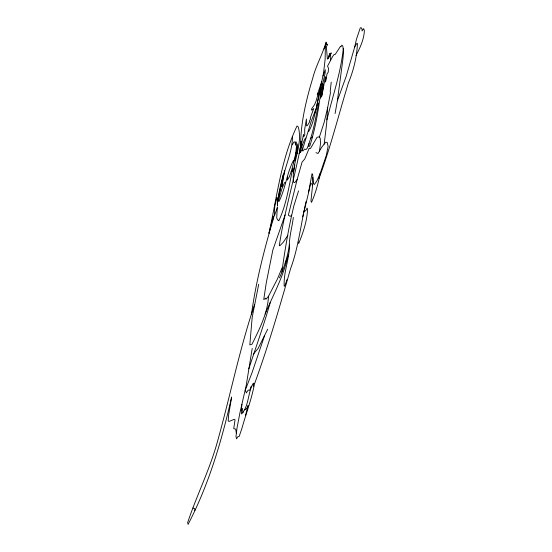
<?xml version="1.0" encoding="UTF-8"?>
<svg xmlns="http://www.w3.org/2000/svg" width="552" height="552" viewBox="0 0 552 552"><rect width="100%" height="100%" fill="white"/><g stroke="black" fill="none" stroke-linecap="round" stroke-linejoin="round"><path stroke-width="0.83" d="M308.347 131.141L308.561 131.735C312.832 124.731 314.074 116.403 316.31 108.62L321.761 81.379L317.303 94.751L318.607 92.294L315.999 101.244L314.557 104.673L311.418 109.158L311.804 110.179L313.75 108.53L310.245 118.149L310.541 118.935L309.424 121.074L309.817 121.592L307.347 125.587L306.56 125.897L306.408 119.025L304.676 129.34L304.745 135.047L303.69 136.772L303.496 134.633L301.847 142.547L301.275 143.272L301.192 141.153L300.619 143.789C300.978 121.405 306.339 99.422 312.77 78.087C315.965 65.474 322.603 54.462 326.025 42.111L326.342 42.338L325.369 46.927L325.107 59.63L323.52 73.002L316.13 108.523L311.204 121.378L302.793 148.571L300.247 152.621L300.343 150.296L301.357 147.184L304.821 139.097L305.787 138.021M293.353 180.2C291.932 162.329 303.179 144.665 298.252 126.877L297.024 125.98C280.961 159.493 276.973 197.292 268.948 233.275L273.281 216.177L272.757 220.317M277.256 207.89L274.427 215.749C274.185 209.622 274.855 203.177 276.994 197.395L277.435 205.51C277.739 195.008 280.864 184.844 283.273 174.687L278.187 198.789L284.625 170.402L281.927 186.583C282.983 169.423 292.45 153.877 292.436 136.751M320.153 173.383C318.2 183.478 315.696 192.938 311.5 202.363L310.948 200.907L312.639 184.968L312.86 177.351M306.084 201.439C300.833 223.905 298.625 247.089 290.524 268.852C279.478 307.519 268.21 346.401 254.368 384.289C251.671 399.179 245.992 413.579 241.955 428.29L239.161 436.425L237.919 436.618L236.56 438.847L235.994 436.501L236.994 428.152L239.92 412.882L246.213 385.448L252.216 348.402M331.234 82.151L330.22 91.183L330.448 92.936L327.653 107.619L326.653 123.565L324.162 144.141M293.34 217.419C292.015 228.01 288.689 238.354 289.351 249.09C288.351 261.503 283.376 274.096 284.211 286.385L285.301 284.646L286.978 279.643M287.709 176.316L287.316 180.124L289.289 176.944L291.718 169.94L293.491 163.15L293.912 160.466L293.478 160.418C286.66 173.487 285.543 188.584 278.905 201.666L277.877 199.217M320.084 92.177L319.974 93.757L323.368 81.116L325.19 72.767L325.328 69.724L323.044 75.914M277.332 206.821L276.731 217.509A74.347 8.839 -75.2 0 0 278.505 220.269L278.836 220.683C286.522 204.385 288.986 185.851 292.774 168.291M297.093 153.566L297.79 143.913L295.01 160.108L296.479 146.39L295.948 141.802L295.713 145.217L294.94 142.05L293.988 141.864L292.229 144.859M322.899 83.152L320.553 98.201L323.651 84.656L321.512 96.876L322.202 94.344L325.349 76.769L325.935 77.515L325.514 82.041L327.074 73.844L328.261 72.112L328.481 68.234L327.557 66.123L332.663 56.442L334.215 54.344L335.167 54.475L340.515 46.34L340.957 46.747L341.888 45.147L342.82 46.154L343.627 51.37L342.854 59.595L337.389 100.699L335.078 113.546M330.427 60.409L330.758 56.656L330.289 55.511L331.179 52.854L328.502 58.27L329.758 53.544L327.991 58.643L327.384 59.085L326.384 46.803L327.771 44.194L326.418 44.581L326.197 43.373M343.296 48.452C340.86 72.85 332.614 96.138 326.929 119.867M309.017 143.52L308.734 146.446L309.769 146.128C315.42 128.561 318.4 110.2 320.809 91.942M253.734 386.31L253.23 385.324L253.844 383.281L253.182 383.398C247.606 392.741 249.18 405.92 241.534 413.979L241.314 409.991L241.928 404.506M337.389 100.699L346.132 76.507L354.722 46.92L356.882 43.277L357.454 43.539C356.827 57.042 353.618 70.297 348.443 82.8C338.659 114.623 330.62 147.136 319.056 178.358M251.464 314.378C256.024 280.754 264.718 247.793 274.344 215.301M319.484 151.034L320.457 143.761L320.284 138.697L319.594 137.103L318.497 136.91L317.062 137.303L310.472 148.495L309.23 148.198L304.69 159.073L302.096 162.026L297.162 179.483L288.358 215.183L290.29 216.391L291.753 215.073L293.788 206.11L298.542 190.854M300.343 150.296L299.895 150.772L301.233 142.209L299.191 153.656L300.026 152.214M318.497 102.879C315.751 118.349 312.956 134.074 307.002 148.681L305.877 149.551L304.711 148.992L302.882 151.006L302.296 150.586L301.558 142.906L300.212 148.819M293.505 172.873L294.796 164.965M302.765 216.757L308.182 194.394L312.018 173.721L312.611 174.363L313.501 183.719L314.378 184.471L316.896 180.911L320.312 173.017L326.315 155.34L328.116 146.397L327.157 142.326L325.639 142.278L321.74 147.191L318.069 153.449L315.951 152.662M289.524 244.508C287.695 256.052 284.383 267.334 279.415 277.911M278.491 200.507L281.879 188.881L284.197 183.374L285.025 182.312L285.253 182.753M287.861 235.331L283.176 242.404L279.947 245.647L279.319 245.668C283.88 214.3 293.064 183.637 299.398 152.538M291.753 215.073C287.537 233.834 284.508 252.988 281.858 271.977M327.653 107.619L324.197 122.213L319.394 137.069M258.715 284.259L252.174 317.455L249.828 344.897L252.016 344.193C259.426 329.102 267.672 313.315 268.5 296.224L277.283 279.305L282.065 267.872M293.671 162.115L296.003 152.559M354.722 46.92L356.419 39.371L360.221 28.069L361.049 27.6L362.022 28.966L362.022 30.981L363.637 28.656L364.382 30.615C363.954 39.627 360.042 47.72 356.033 55.545M287.592 257.163C283.162 277.228 272.957 295.251 265.146 314.067M308.63 192.172L310.755 183.16L312.639 184.968M248.807 368.846C256.059 346.76 263.897 324.893 270.28 302.448M245.612 415.145L248.041 405.596L246.716 408.604L244.771 409.825M254.541 304.566C239.554 349.112 230.363 395.267 217.764 440.482C210.181 468.751 196.843 494.985 187.618 522.689L188.08 524.4C208.897 484.49 221.683 440.82 231.633 397.026L228.68 414.649L228.169 420.831L228.949 421.48L234.103 419.368L235.055 419.713L233.751 428.649L235.69 429.125L236.366 433.389M264.67 335.368L251.912 373.021L245.288 390.091L246.344 392.914L248.186 390.119L249.759 390.195L251.015 386.607L251.774 386.186M285.101 214.942L272.84 250.042L266.285 282.769L263.739 299.563L265.816 298.163L265.885 299.322L268.5 296.224M293.85 161.08L294.471 159.466M285.184 263.242L288.475 254.934M278.263 200.162L278.822 198.851M324.052 49.038L325.004 46.837L325.369 46.927M267.699 329.206L258.088 348.491L253.216 354.287M297.162 179.483L294.796 182.622L293.581 182.188L293.443 179.814M293.291 170.195L292.201 171.499M241.314 409.991L242.404 408.383L242.963 412.799M310.817 138.131L312.501 137.048M304.145 211.561L305.891 210.519L307.05 208.097L307.588 209.173C307.036 221.29 303.214 232.413 298.715 243.48L298.156 242.024M192.938 507.985L194.759 508.716L194.863 510.524M315.268 111.187L315.295 112.159"/></g></svg>
